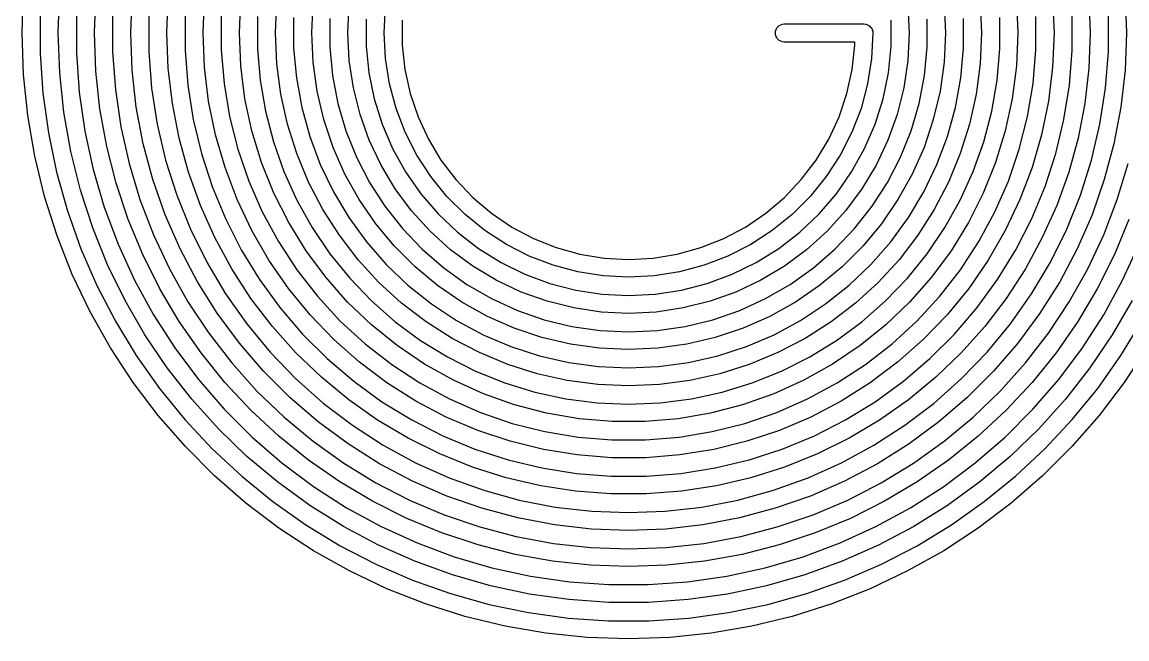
# Model space of a CAD drawing. Extents: x 25 to 275, y -107 to -24.
# Drawn here: x 116.62 to 131.88, y -43.38 to -34.85 of the extents above; entities that cross this region are included whole.
import ezdxf

# ---------------------------------------------------------------- set-up
doc = ezdxf.new("R2010")
doc.units = 0
doc.layers.add('BLACK', color=7, linetype='CONTINUOUS')

msp = doc.modelspace()

# ---------------------------------------------------------------- linework, layer by layer
at = {"layer": 'BLACK', "linetype": 'CONTINUOUS'}
for p, q in [((116.625, -35), (116.644261, -34.423914)), ((117.125, -35), (117.143941, -34.44553)), ((117.625, -35), (117.644428, -34.456039)), ((118.125, -35), (118.144007, -34.479908)), ((118.625, -35), (118.644439, -34.492861)), ((119.125, -35), (119.143881, -34.519438)), ((119.625, -35), (119.644212, -34.535491)), ((120.125, -35), (120.143463, -34.56537)), ((120.625, -35), (120.643619, -34.585418)), ((121.125, -35), (121.143678, -34.607894)), ((129.356322, -34.607894), (129.375, -35)), ((129.856381, -34.585418), (129.875, -35)), ((130.356537, -34.56537), (130.375, -35)), ((130.855788, -34.535491), (130.875, -35)), ((131.356119, -34.519438), (131.375, -35)), ((131.855561, -34.492861), (131.875, -35)), ((116.875, -34.713901), (116.875, -35)), ((117.375, -34.724999), (117.375, -35)), ((117.875, -34.736601), (117.875, -35)), ((118.375, -34.742756), (118.375, -35)), ((118.875, -34.755641), (118.875, -35)), ((119.375, -34.763246), (119.375, -35)), ((119.875, -34.771673), (119.875, -35)), ((121.625, -35), (121.643599, -34.633265)), ((128.856401, -34.633265), (128.875, -35)), ((130.625, -35), (130.625, -34.771673)), ((131.125, -35), (131.125, -34.763246)), ((131.625, -35), (131.625, -34.755641)), ((120.375, -34.787153), (120.375, -35)), ((120.875, -34.797732), (120.875, -35)), ((121.375, -34.809633), (121.375, -35)), ((121.875, -34.823124), (121.875, -35)), ((127.027402, -34.975614), (127.046066, -34.930554)), ((127.046066, -34.930554), (127.080554, -34.896066)), ((127.080554, -34.896066), (127.125614, -34.877402)), ((127.125614, -34.877402), (127.15, -34.875)), ((127.15, -34.875), (128.25, -34.875)), ((128.25, -34.875), (128.274386, -34.877402)), ((128.274386, -34.877402), (128.276153, -34.878134)), ((128.276153, -34.878134), (128.277815, -34.878134)), ((128.277815, -34.878134), (128.288031, -34.883054)), ((128.288031, -34.883054), (128.319446, -34.896066)), ((128.319446, -34.896066), (128.323528, -34.900148)), ((128.323528, -34.900148), (128.327936, -34.902271)), ((128.327936, -34.902271), (128.336933, -34.913553)), ((128.336933, -34.913553), (128.353934, -34.930554)), ((128.353934, -34.930554), (128.357655, -34.939538)), ((128.625, -35), (128.625, -34.823124)), ((129.125, -35), (129.125, -34.809633)), ((129.625, -35), (129.625, -34.797732)), ((130.125, -35), (130.125, -34.787153)), ((116.644524, -35.57153), (116.625, -35)), ((116.875, -35), (116.875, -35.277558)), ((117.144183, -35.549332), (117.125, -35)), ((117.375, -35), (117.375, -35.272328)), ((117.643791, -35.526126), (117.625, -35)), ((117.875, -35), (117.875, -35.260393)), ((118.144224, -35.513769), (118.125, -35)), ((118.375, -35), (118.375, -35.253942)), ((118.643706, -35.488001), (118.625, -35)), ((118.875, -35), (118.875, -35.240652)), ((119.144051, -35.472741), (119.125, -35)), ((119.375, -35), (119.375, -35.232652)), ((119.644363, -35.455832), (119.625, -35)), ((119.875, -35), (119.875, -35.217707)), ((120.143551, -35.424884), (120.125, -35)), ((120.375, -35), (120.375, -35.207709)), ((120.643663, -35.403674), (120.625, -35)), ((120.875, -35), (120.875, -35.196498)), ((121.143659, -35.379816), (121.125, -35)), ((121.375, -35), (121.375, -35.183839)), ((121.643489, -35.352784), (121.625, -35)), ((121.875, -35), (121.875, -35.169433)), ((127.027402, -35.024386), (127.027402, -34.975614)), ((127.046066, -35.069446), (127.027402, -35.024386)), ((127.080554, -35.103934), (127.046066, -35.069446)), ((128.375, -35), (128.356511, -35.352784)), ((128.357655, -34.939538), (128.362621, -34.945765)), ((128.362621, -34.945765), (128.36555, -34.958598)), ((128.36555, -34.958598), (128.372598, -34.975614)), ((128.372598, -34.975614), (128.372598, -34.989476)), ((128.372598, -34.989476), (128.375, -35)), ((128.625, -35.183839), (128.625, -35)), ((128.875, -35), (128.856341, -35.379816)), ((129.125, -35.196498), (129.125, -35)), ((129.375, -35), (129.356337, -35.403674)), ((129.625, -35.207709), (129.625, -35)), ((129.875, -35), (129.856449, -35.424884)), ((130.125, -35.217707), (130.125, -35)), ((130.375, -35), (130.355637, -35.455832)), ((130.625, -35.232652), (130.625, -35)), ((130.875, -35), (130.855949, -35.472741)), ((131.125, -35.240652), (131.125, -35)), ((131.375, -35), (131.356294, -35.488001)), ((131.625, -35.253942), (131.625, -35)), ((131.875, -35), (131.855776, -35.513769)), ((118.875, -35.240652), (118.912762, -35.720472)), ((119.375, -35.232652), (119.413425, -35.696366)), ((119.875, -35.217707), (119.911926, -35.651553)), ((120.375, -35.207709), (120.412238, -35.621455)), ((120.875, -35.196498), (120.912356, -35.587714)), ((121.375, -35.183839), (121.412197, -35.549631)), ((121.875, -35.169433), (121.911638, -35.506311)), ((127.125614, -35.122598), (127.080554, -35.103934)), ((127.15, -35.125), (127.125614, -35.122598)), ((128.125, -35.125), (127.15, -35.125)), ((128.088362, -35.506311), (128.125, -35.169433)), ((128.125, -35.169433), (128.125, -35.125)), ((128.587803, -35.549631), (128.625, -35.183839)), ((129.087644, -35.587714), (129.125, -35.196498)), ((129.587762, -35.621455), (129.625, -35.207709)), ((130.088074, -35.651553), (130.125, -35.217707)), ((130.586575, -35.696366), (130.625, -35.232652)), ((131.087238, -35.720472), (131.125, -35.240652)), ((116.875, -35.277558), (116.912883, -35.831381)), ((117.375, -35.272328), (117.413855, -35.815595)), ((117.875, -35.260393), (117.913015, -35.77979)), ((118.375, -35.253942), (118.413878, -35.760336)), ((121.199457, -35.755975), (121.143659, -35.379816)), ((121.698752, -35.701702), (121.643489, -35.352784)), ((128.356511, -35.352784), (128.301248, -35.701702)), ((128.856341, -35.379816), (128.800543, -35.755975)), ((131.586122, -35.760336), (131.625, -35.253942)), ((117.700067, -36.049572), (117.643791, -35.526126)), ((118.201788, -36.024666), (118.144224, -35.513769)), ((118.699712, -35.973139), (118.643706, -35.488001)), ((119.20108, -35.942416), (119.144051, -35.472741)), ((119.702314, -35.908379), (119.644363, -35.455832)), ((120.199062, -35.846535), (120.143551, -35.424884)), ((120.699493, -35.803904), (120.643663, -35.403674)), ((121.911638, -35.506311), (121.984484, -35.837254)), ((128.015516, -35.837254), (128.088362, -35.506311)), ((129.356337, -35.403674), (129.300507, -35.803904)), ((129.856449, -35.424884), (129.800938, -35.846535)), ((130.355637, -35.455832), (130.297686, -35.908379)), ((130.855949, -35.472741), (130.79892, -35.942416)), ((131.356294, -35.488001), (131.300288, -35.973139)), ((131.855776, -35.513769), (131.798212, -36.024666)), ((116.703005, -36.140396), (116.644524, -35.57153)), ((117.201639, -36.095988), (117.144183, -35.549332)), ((119.413425, -35.696366), (119.490011, -36.155323)), ((119.911926, -35.651553), (119.985511, -36.080705)), ((120.412238, -35.621455), (120.486413, -36.030197)), ((120.912356, -35.587714), (120.986731, -35.973608)), ((121.412197, -35.549631), (121.48621, -35.909783)), ((128.51379, -35.909783), (128.587803, -35.549631)), ((129.013269, -35.973608), (129.087644, -35.587714)), ((129.513587, -36.030197), (129.587762, -35.621455)), ((130.014489, -36.080705), (130.088074, -35.651553)), ((130.509989, -36.155323), (130.586575, -35.696366)), ((116.912883, -35.831381), (116.988471, -36.381327)), ((117.413855, -35.815595), (117.491367, -36.354706)), ((117.913015, -35.77979), (117.988842, -36.295027)), ((118.413878, -35.760336), (118.491406, -36.262267)), ((118.912762, -35.720472), (118.988055, -36.19585)), ((120.291112, -36.261743), (120.199062, -35.846535)), ((120.792013, -36.197276), (120.699493, -35.803904)), ((121.291856, -36.124853), (121.199457, -35.755975)), ((121.790184, -36.042932), (121.698752, -35.701702)), ((121.984484, -35.837254), (122.092684, -36.158381)), ((127.907316, -36.158381), (128.015516, -35.837254)), ((128.301248, -35.701702), (128.209816, -36.042932)), ((128.800543, -35.755975), (128.708144, -36.124853)), ((129.300507, -35.803904), (129.207987, -36.197276)), ((129.800938, -35.846535), (129.708888, -36.261743)), ((131.011945, -36.19585), (131.087238, -35.720472)), ((131.508594, -36.262267), (131.586122, -35.760336)), ((118.792692, -36.452566), (118.699712, -35.973139)), ((119.295717, -36.40598), (119.20108, -35.942416)), ((119.798435, -36.354382), (119.702314, -35.908379)), ((120.986731, -35.973608), (121.097451, -36.350685)), ((121.48621, -35.909783), (121.59628, -36.2606)), ((128.40372, -36.2606), (128.51379, -35.909783)), ((128.902549, -36.350685), (129.013269, -35.973608)), ((130.297686, -35.908379), (130.201565, -36.354382)), ((130.79892, -35.942416), (130.704283, -36.40598)), ((131.300288, -35.973139), (131.207308, -36.452566)), ((116.800171, -36.703944), (116.703005, -36.140396)), ((117.297088, -36.637305), (117.201639, -36.095988)), ((117.793542, -36.567669), (117.700067, -36.049572)), ((118.297371, -36.529831), (118.201788, -36.024666)), ((119.490011, -36.155323), (119.604236, -36.606388)), ((119.985511, -36.080705), (120.095226, -36.50207)), ((120.486413, -36.030197), (120.59693, -36.430644)), ((121.419967, -36.482898), (121.291856, -36.124853)), ((121.916784, -36.372736), (121.790184, -36.042932)), ((128.209816, -36.042932), (128.083216, -36.372736)), ((128.708144, -36.124853), (128.580033, -36.482898)), ((129.40307, -36.430644), (129.513587, -36.030197)), ((129.904774, -36.50207), (130.014489, -36.080705)), ((130.395764, -36.606388), (130.509989, -36.155323)), ((131.798212, -36.024666), (131.702629, -36.529831)), ((117.988842, -36.295027), (118.102076, -36.803354)), ((118.491406, -36.262267), (118.607129, -36.756792)), ((118.988055, -36.19585), (119.100413, -36.663856)), ((120.418998, -36.667348), (120.291112, -36.261743)), ((120.920434, -36.580432), (120.792013, -36.197276)), ((121.59628, -36.2606), (121.741276, -36.598481)), ((122.092684, -36.158381), (122.23497, -36.465926)), ((127.76503, -36.465926), (127.907316, -36.158381)), ((128.258724, -36.598481), (128.40372, -36.2606)), ((129.207987, -36.197276), (129.079566, -36.580432)), ((129.708888, -36.261743), (129.581002, -36.667348)), ((130.899587, -36.663856), (131.011945, -36.19585)), ((131.392871, -36.756792), (131.508594, -36.262267)), ((116.988471, -36.381327), (117.101413, -36.924833)), ((117.491367, -36.354706), (117.607142, -36.886914)), ((118.922098, -36.923469), (118.792692, -36.452566)), ((119.427348, -36.860424), (119.295717, -36.40598)), ((119.932034, -36.790626), (119.798435, -36.354382)), ((120.59693, -36.430644), (120.742897, -36.819573)), ((121.097451, -36.350685), (121.243513, -36.71553)), ((122.077164, -36.6875), (121.916784, -36.372736)), ((128.083216, -36.372736), (127.922836, -36.6875)), ((128.756487, -36.71553), (128.902549, -36.350685)), ((129.257103, -36.819573), (129.40307, -36.430644)), ((130.201565, -36.354382), (130.067966, -36.790626)), ((130.704283, -36.40598), (130.572652, -36.860424)), ((131.207308, -36.452566), (131.077902, -36.923469)), ((117.923739, -37.077778), (117.793542, -36.567669)), ((118.430437, -37.026442), (118.297371, -36.529831)), ((119.604236, -36.606388), (119.75532, -37.04648)), ((120.095226, -36.50207), (120.24028, -36.912613)), ((121.083661, -36.950105), (120.920434, -36.580432)), ((121.582555, -36.826662), (121.419967, -36.482898)), ((121.741276, -36.598481), (121.919711, -36.919959)), ((122.23497, -36.465926), (122.409673, -36.756285)), ((127.590327, -36.756285), (127.76503, -36.465926)), ((128.080289, -36.919959), (128.258724, -36.598481)), ((128.580033, -36.482898), (128.417445, -36.826662)), ((129.079566, -36.580432), (128.916339, -36.950105)), ((129.75972, -36.912613), (129.904774, -36.50207)), ((130.24468, -37.04648), (130.395764, -36.606388)), ((131.702629, -36.529831), (131.569563, -37.026442)), ((116.935568, -37.259548), (116.800171, -36.703944)), ((117.430064, -37.170644), (117.297088, -36.637305)), ((118.607129, -36.756792), (118.760369, -37.241006)), ((119.100413, -36.663856), (119.249144, -37.121603)), ((120.58175, -37.060264), (120.418998, -36.667348)), ((121.243513, -36.71553), (121.423594, -37.064839)), ((122.269568, -36.983775), (122.077164, -36.6875)), ((122.409673, -36.756285), (122.614745, -37.026054)), ((127.385255, -37.026054), (127.590327, -36.756285)), ((127.922836, -36.6875), (127.730432, -36.983775)), ((128.576406, -37.064839), (128.756487, -36.71553)), ((129.581002, -36.667348), (129.41825, -37.060264)), ((130.750856, -37.121603), (130.899587, -36.663856)), ((131.239631, -37.241006), (131.392871, -36.756792)), ((117.607142, -36.886914), (117.760589, -37.409507)), ((118.102076, -36.803354), (118.252114, -37.302059)), ((119.595121, -37.302804), (119.427348, -36.860424)), ((120.102147, -37.213969), (119.932034, -36.790626)), ((120.24028, -36.912613), (120.419628, -37.309375)), ((120.742897, -36.819573), (120.92314, -37.193852)), ((121.778055, -37.152835), (121.582555, -36.826662)), ((121.919711, -36.919959), (122.129754, -37.221736)), ((127.870246, -37.221736), (128.080289, -36.919959)), ((128.417445, -36.826662), (128.221945, -37.152835)), ((129.07686, -37.193852), (129.257103, -36.819573)), ((129.580372, -37.309375), (129.75972, -36.912613)), ((130.067966, -36.790626), (129.897853, -37.213969)), ((130.572652, -36.860424), (130.404879, -37.302804)), ((131.747886, -37.302059), (131.897924, -36.803354)), ((117.101413, -36.924833), (117.251182, -37.459364)), ((118.600243, -37.51172), (118.430437, -37.026442)), ((119.087172, -37.383084), (118.922098, -36.923469)), ((119.75532, -37.04648), (119.94223, -37.472593)), ((120.778126, -37.4375), (120.58175, -37.060264)), ((121.2803, -37.303141), (121.083661, -36.950105)), ((121.423594, -37.064839), (121.636064, -37.395448)), ((122.491886, -37.258316), (122.269568, -36.983775)), ((122.614745, -37.026054), (122.847783, -37.272068)), ((127.152217, -37.272068), (127.385255, -37.026054)), ((127.730432, -36.983775), (127.508114, -37.258316)), ((128.363936, -37.395448), (128.576406, -37.064839)), ((128.916339, -36.950105), (128.7197, -37.303141)), ((129.41825, -37.060264), (129.221874, -37.4375)), ((130.05777, -37.472593), (130.24468, -37.04648)), ((131.077902, -36.923469), (130.912828, -37.383084)), ((131.569563, -37.026442), (131.399757, -37.51172)), ((117.599921, -37.693409), (117.430064, -37.170644)), ((118.089996, -37.577298), (117.923739, -37.077778)), ((119.249144, -37.121603), (119.433331, -37.566269)), ((120.307549, -37.62136), (120.102147, -37.213969)), ((120.92314, -37.193852), (121.136208, -37.550467)), ((122.004584, -37.458274), (121.778055, -37.152835)), ((122.129754, -37.221736), (122.369249, -37.500715)), ((127.630751, -37.500715), (127.870246, -37.221736)), ((128.221945, -37.152835), (127.995416, -37.458274)), ((128.863792, -37.550467), (129.07686, -37.193852)), ((129.897853, -37.213969), (129.692451, -37.62136)), ((130.566669, -37.566269), (130.750856, -37.121603)), ((117.108565, -37.804617), (116.935568, -37.259548)), ((118.252114, -37.302059), (118.438155, -37.788482)), ((118.760369, -37.241006), (118.950224, -37.71207)), ((119.797946, -37.730249), (119.595121, -37.302804)), ((120.419628, -37.309375), (120.631977, -37.689498)), ((121.508675, -37.636527), (121.2803, -37.303141)), ((122.741684, -37.508114), (122.491886, -37.258316)), ((122.847783, -37.272068), (123.106053, -37.491445)), ((126.893947, -37.491445), (127.152217, -37.272068)), ((127.508114, -37.258316), (127.258316, -37.508114)), ((128.7197, -37.303141), (128.491325, -37.636527)), ((129.368023, -37.689498), (129.580372, -37.309375)), ((130.404879, -37.302804), (130.202054, -37.730249)), ((131.049776, -37.71207), (131.239631, -37.241006)), ((131.561845, -37.788482), (131.747886, -37.302059)), ((117.251182, -37.459364), (117.437079, -37.982429)), ((117.760589, -37.409507), (117.950927, -37.919822)), ((118.805839, -37.982951), (118.600243, -37.51172)), ((119.286945, -37.828714), (119.087172, -37.383084)), ((119.94223, -37.472593), (120.16369, -37.881815)), ((121.006634, -37.796185), (120.778126, -37.4375)), ((121.636064, -37.395448), (121.878998, -37.704364)), ((122.259961, -37.740039), (122.004584, -37.458274)), ((122.369249, -37.500715), (122.63574, -37.754033)), ((123.016225, -37.730432), (122.741684, -37.508114)), ((123.106053, -37.491445), (123.386528, -37.681612)), ((126.613472, -37.681612), (126.893947, -37.491445)), ((127.258316, -37.508114), (126.983775, -37.730432)), ((127.36426, -37.754033), (127.630751, -37.500715)), ((127.995416, -37.458274), (127.740039, -37.740039)), ((128.121002, -37.704364), (128.363936, -37.395448)), ((129.221874, -37.4375), (128.993366, -37.796185)), ((129.83631, -37.881815), (130.05777, -37.472593)), ((130.912828, -37.383084), (130.713055, -37.828714)), ((131.399757, -37.51172), (131.194161, -37.982951)), ((118.291464, -38.063686), (118.089996, -37.577298)), ((119.433331, -37.566269), (119.651839, -37.995114)), ((120.546761, -38.009864), (120.307549, -37.62136)), ((121.136208, -37.550467), (121.380384, -37.886547)), ((121.766836, -37.947418), (121.508675, -37.636527)), ((123.386528, -37.681612), (123.685919, -37.840339)), ((126.314081, -37.840339), (126.613472, -37.681612)), ((128.491325, -37.636527), (128.233164, -37.947418)), ((128.619616, -37.886547), (128.863792, -37.550467)), ((129.692451, -37.62136), (129.453239, -38.009864)), ((130.348161, -37.995114), (130.566669, -37.566269)), ((131.910004, -37.577298), (131.708536, -38.063686)), ((117.318355, -38.336609), (117.108565, -37.804617)), ((117.80583, -38.203051), (117.599921, -37.693409)), ((118.438155, -37.788482), (118.659207, -38.260027)), ((118.950224, -37.71207), (119.175582, -38.167218)), ((119.520244, -38.257744), (119.286945, -37.828714)), ((120.034508, -38.139987), (119.797946, -37.730249)), ((120.631977, -37.689498), (120.875799, -38.050243)), ((121.265533, -38.13359), (121.006634, -37.796185)), ((121.878998, -37.704364), (122.150196, -37.988789)), ((122.541726, -37.995416), (122.259961, -37.740039)), ((122.63574, -37.754033), (122.926491, -37.979091)), ((123.3125, -37.922836), (123.016225, -37.730432)), ((126.983775, -37.730432), (126.6875, -37.922836)), ((127.073509, -37.979091), (127.36426, -37.754033)), ((127.740039, -37.740039), (127.458274, -37.995416)), ((127.849804, -37.988789), (128.121002, -37.704364)), ((128.993366, -37.796185), (128.734467, -38.13359)), ((129.124201, -38.050243), (129.368023, -37.689498)), ((130.202054, -37.730249), (129.965492, -38.139987)), ((130.713055, -37.828714), (130.479756, -38.257744)), ((130.824418, -38.167218), (131.049776, -37.71207)), ((131.340793, -38.260027), (131.561845, -37.788482)), ((117.437079, -37.982429), (117.658238, -38.491588)), ((117.950927, -37.919822), (118.177185, -38.415258)), ((119.046075, -38.4375), (118.805839, -37.982951)), ((120.16369, -37.881815), (120.418187, -38.271351)), ((121.380384, -37.886547), (121.653704, -38.199386)), ((122.052582, -38.233164), (121.766836, -37.947418)), ((122.926491, -37.979091), (123.238519, -38.17358)), ((123.627264, -38.083216), (123.3125, -37.922836)), ((123.685919, -37.840339), (124.000717, -37.965766)), ((124.000717, -37.965766), (124.327231, -38.056422)), ((125.672769, -38.056422), (125.999283, -37.965766)), ((125.999283, -37.965766), (126.314081, -37.840339)), ((126.6875, -37.922836), (126.372736, -38.083216)), ((126.761481, -38.17358), (127.073509, -37.979091)), ((128.233164, -37.947418), (127.947418, -38.233164)), ((128.346296, -38.199386), (128.619616, -37.886547)), ((129.581813, -38.271351), (129.83631, -37.881815)), ((131.194161, -37.982951), (130.953925, -38.4375)), ((131.822815, -38.415258), (132.049073, -37.919822)), ((118.527117, -38.534461), (118.291464, -38.063686)), ((119.651839, -37.995114), (119.903319, -38.405493)), ((120.303274, -38.529361), (120.034508, -38.139987)), ((120.818058, -38.376682), (120.546761, -38.009864)), ((120.875799, -38.050243), (121.149335, -38.389012)), ((121.552854, -38.447146), (121.265533, -38.13359)), ((122.150196, -37.988789), (122.447202, -38.246146)), ((122.847165, -38.221945), (122.541726, -37.995416)), ((123.957068, -38.209816), (123.627264, -38.083216)), ((124.327231, -38.056422), (124.661632, -38.111244)), ((124.661632, -38.111244), (125, -38.12959)), ((125, -38.12959), (125.338368, -38.111244)), ((125.338368, -38.111244), (125.672769, -38.056422)), ((126.372736, -38.083216), (126.042932, -38.209816)), ((127.458274, -37.995416), (127.152835, -38.221945)), ((127.552798, -38.246146), (127.849804, -37.988789)), ((128.734467, -38.13359), (128.447146, -38.447146)), ((128.850665, -38.389012), (129.124201, -38.050243)), ((129.453239, -38.009864), (129.181942, -38.376682)), ((129.965492, -38.139987), (129.696726, -38.529361)), ((130.096681, -38.405493), (130.348161, -37.995114)), ((131.708536, -38.063686), (131.472883, -38.534461)), ((118.046788, -38.697089), (117.80583, -38.203051)), ((118.659207, -38.260027), (118.914089, -38.714178)), ((119.175582, -38.167218), (119.435121, -38.603779)), ((119.7857, -38.667656), (119.520244, -38.257744)), ((120.418187, -38.271351), (120.703982, -38.638541)), ((121.653704, -38.199386), (121.953966, -38.486466)), ((122.363473, -38.491325), (122.052582, -38.233164)), ((122.447202, -38.246146), (122.767328, -38.474106)), ((123.173338, -38.417445), (122.847165, -38.221945)), ((123.238519, -38.17358), (123.568623, -38.335503)), ((124.298298, -38.301248), (123.957068, -38.209816)), ((126.042932, -38.209816), (125.701702, -38.301248)), ((126.431377, -38.335503), (126.761481, -38.17358)), ((127.152835, -38.221945), (126.826662, -38.417445)), ((127.232672, -38.474106), (127.552798, -38.246146)), ((127.947418, -38.233164), (127.636527, -38.491325)), ((128.046034, -38.486466), (128.346296, -38.199386)), ((129.296018, -38.638541), (129.581813, -38.271351)), ((130.479756, -38.257744), (130.2143, -38.667656)), ((130.564879, -38.603779), (130.824418, -38.167218)), ((131.085911, -38.714178), (131.340793, -38.260027)), ((117.563961, -38.853045), (117.318355, -38.336609)), ((118.177185, -38.415258), (118.43821, -38.89329)), ((119.319608, -38.872825), (119.046075, -38.4375)), ((119.903319, -38.405493), (120.186222, -38.794876)), ((121.119486, -38.719171), (120.818058, -38.376682)), ((121.149335, -38.389012), (121.450615, -38.703362)), ((123.517102, -38.580033), (123.173338, -38.417445)), ((123.568623, -38.335503), (123.913414, -38.4632)), ((124.647216, -38.356511), (124.298298, -38.301248)), ((125, -38.375), (124.647216, -38.356511)), ((125.352784, -38.356511), (125, -38.375)), ((125.701702, -38.301248), (125.352784, -38.356511)), ((126.086586, -38.4632), (126.431377, -38.335503)), ((126.826662, -38.417445), (126.482898, -38.580033)), ((128.549385, -38.703362), (128.850665, -38.389012)), ((129.181942, -38.376682), (128.880514, -38.719171)), ((129.813778, -38.794876), (130.096681, -38.405493)), ((130.953925, -38.4375), (130.680392, -38.872825)), ((131.56179, -38.89329), (131.822815, -38.415258)), ((117.658238, -38.491588), (117.913628, -38.984468)), ((118.795755, -38.987226), (118.527117, -38.534461)), ((120.602499, -38.895846), (120.303274, -38.529361)), ((121.86641, -38.734467), (121.552854, -38.447146)), ((121.953966, -38.486466), (122.278753, -38.745475)), ((122.696859, -38.7197), (122.363473, -38.491325)), ((122.767328, -38.474106), (123.107672, -38.670604)), ((123.875147, -38.708144), (123.517102, -38.580033)), ((123.913414, -38.4632), (124.269355, -38.55536)), ((124.269355, -38.55536), (124.632793, -38.611036)), ((125.367207, -38.611036), (125.730645, -38.55536)), ((125.730645, -38.55536), (126.086586, -38.4632)), ((126.482898, -38.580033), (126.124853, -38.708144)), ((126.892328, -38.670604), (127.232672, -38.474106)), ((127.636527, -38.491325), (127.303141, -38.7197)), ((127.721247, -38.745475), (128.046034, -38.486466)), ((128.447146, -38.447146), (128.13359, -38.734467)), ((129.696726, -38.529361), (129.397501, -38.895846)), ((131.472883, -38.534461), (131.204245, -38.987226)), ((118.321621, -39.173114), (118.046788, -38.697089)), ((118.914089, -38.714178), (119.201442, -39.148513)), ((119.435121, -38.603779), (119.727316, -39.019193)), ((120.081756, -39.056046), (119.7857, -38.667656)), ((120.703982, -38.638541), (121.019124, -38.980876)), ((121.448873, -39.034864), (121.119486, -38.719171)), ((121.450615, -38.703362), (121.777469, -38.991029)), ((122.203815, -38.993366), (121.86641, -38.734467)), ((122.278753, -38.745475), (122.62545, -38.974328)), ((123.049895, -38.916339), (122.696859, -38.7197)), ((123.107672, -38.670604), (123.465154, -38.833861)), ((124.244025, -38.800543), (123.875147, -38.708144)), ((124.632793, -38.611036), (125, -38.629659)), ((125, -38.629659), (125.367207, -38.611036)), ((126.124853, -38.708144), (125.755975, -38.800543)), ((126.534846, -38.833861), (126.892328, -38.670604)), ((127.303141, -38.7197), (126.950105, -38.916339)), ((127.37455, -38.974328), (127.721247, -38.745475)), ((128.13359, -38.734467), (127.796185, -38.993366)), ((128.222531, -38.991029), (128.549385, -38.703362)), ((128.880514, -38.719171), (128.551127, -39.034864)), ((128.980876, -38.980876), (129.296018, -38.638541)), ((130.2143, -38.667656), (129.918244, -39.056046)), ((130.272684, -39.019193), (130.564879, -38.603779)), ((130.798558, -39.148513), (131.085911, -38.714178)), ((131.953212, -38.697089), (131.678379, -39.173114)), ((117.844237, -39.351516), (117.563961, -38.853045)), ((118.43821, -38.89329), (118.732673, -39.351483)), ((119.624909, -39.286492), (119.319608, -38.872825)), ((120.186222, -38.794876), (120.498804, -39.160863)), ((120.930244, -39.237064), (120.602499, -38.895846)), ((123.465154, -38.833861), (123.836535, -38.962397)), ((124.620184, -38.856341), (124.244025, -38.800543)), ((125, -38.875), (124.620184, -38.856341)), ((125.379816, -38.856341), (125, -38.875)), ((125.755975, -38.800543), (125.379816, -38.856341)), ((126.163465, -38.962397), (126.534846, -38.833861)), ((129.397501, -38.895846), (129.069756, -39.237064)), ((129.501196, -39.160863), (129.813778, -38.794876)), ((130.680392, -38.872825), (130.375091, -39.286492)), ((131.267327, -39.351483), (131.56179, -38.89329)), ((117.913628, -38.984468), (118.202058, -39.458771)), ((119.096008, -39.419673), (118.795755, -38.987226)), ((119.727316, -39.019193), (120.050453, -39.41102)), ((120.406675, -39.420632), (120.081756, -39.056046)), ((121.019124, -38.980876), (121.361459, -39.296018)), ((121.803847, -39.321485), (121.448873, -39.034864)), ((121.777469, -38.991029), (122.127541, -39.249941)), ((122.5625, -39.221874), (122.203815, -38.993366)), ((122.62545, -38.974328), (122.991265, -39.171181)), ((123.419568, -39.079566), (123.049895, -38.916339)), ((123.836535, -38.962397), (124.218453, -39.055049)), ((124.218453, -39.055049), (124.607449, -39.110978)), ((125.392551, -39.110978), (125.781547, -39.055049)), ((125.781547, -39.055049), (126.163465, -38.962397)), ((126.950105, -38.916339), (126.580432, -39.079566)), ((127.008735, -39.171181), (127.37455, -38.974328)), ((127.796185, -38.993366), (127.4375, -39.221874)), ((127.872459, -39.249941), (128.222531, -38.991029)), ((128.551127, -39.034864), (128.196153, -39.321485)), ((128.638541, -39.296018), (128.980876, -38.980876)), ((129.918244, -39.056046), (129.593325, -39.420632)), ((129.949547, -39.41102), (130.272684, -39.019193)), ((131.204245, -38.987226), (130.903992, -39.419673)), ((131.797942, -39.458771), (132.086372, -38.984468)), ((118.628991, -39.628809), (118.321621, -39.173114)), ((119.201442, -39.148513), (119.519733, -39.560713)), ((120.498804, -39.160863), (120.839137, -39.501196)), ((122.991265, -39.171181), (123.373253, -39.334451)), ((123.802724, -39.207987), (123.419568, -39.079566)), ((124.196096, -39.300507), (123.802724, -39.207987)), ((124.607449, -39.110978), (125, -39.129678)), ((125, -39.129678), (125.392551, -39.110978)), ((126.197276, -39.207987), (125.803904, -39.300507)), ((126.580432, -39.079566), (126.197276, -39.207987)), ((126.626747, -39.334451), (127.008735, -39.171181)), ((129.160863, -39.501196), (129.501196, -39.160863)), ((130.480267, -39.560713), (130.798558, -39.148513)), ((131.678379, -39.173114), (131.371009, -39.628809)), ((118.157877, -39.829698), (117.844237, -39.351516)), ((118.732673, -39.351483), (119.059073, -39.787502)), ((119.960268, -39.676188), (119.624909, -39.286492)), ((121.284383, -39.550804), (120.930244, -39.237064)), ((121.361459, -39.296018), (121.728649, -39.581813)), ((122.181848, -39.576969), (121.803847, -39.321485)), ((122.127541, -39.249941), (122.498309, -39.478232)), ((122.939736, -39.41825), (122.5625, -39.221874)), ((123.373253, -39.334451), (123.768339, -39.462822)), ((124.596326, -39.356337), (124.196096, -39.300507)), ((125, -39.375), (124.596326, -39.356337)), ((125.403674, -39.356337), (125, -39.375)), ((125.803904, -39.300507), (125.403674, -39.356337)), ((126.231661, -39.462822), (126.626747, -39.334451)), ((127.4375, -39.221874), (127.060264, -39.41825)), ((127.501691, -39.478232), (127.872459, -39.249941)), ((128.196153, -39.321485), (127.818152, -39.576969)), ((128.271351, -39.581813), (128.638541, -39.296018)), ((129.069756, -39.237064), (128.715617, -39.550804)), ((130.375091, -39.286492), (130.039732, -39.676188)), ((130.940927, -39.787502), (131.267327, -39.351483)), ((132.155763, -39.351516), (131.842123, -39.829698)), ((118.202058, -39.458771), (118.522182, -39.912284)), ((119.426347, -39.829598), (119.096008, -39.419673)), ((120.050453, -39.41102), (120.402636, -39.776961)), ((120.758549, -39.759277), (120.406675, -39.420632)), ((120.839137, -39.501196), (121.205124, -39.813778)), ((122.498309, -39.478232), (122.887102, -39.674258)), ((123.332652, -39.581002), (122.939736, -39.41825)), ((123.768339, -39.462822), (124.173342, -39.555261)), ((125.826658, -39.555261), (126.231661, -39.462822)), ((127.060264, -39.41825), (126.667348, -39.581002)), ((127.112898, -39.674258), (127.501691, -39.478232)), ((128.794876, -39.813778), (129.160863, -39.501196)), ((129.593325, -39.420632), (129.241451, -39.759277)), ((129.597364, -39.776961), (129.949547, -39.41102)), ((130.903992, -39.419673), (130.573653, -39.829598)), ((131.477818, -39.912284), (131.797942, -39.458771)), ((118.9674, -40.061952), (118.628991, -39.628809)), ((119.519733, -39.560713), (119.867263, -39.94858)), ((121.66262, -39.83503), (121.284383, -39.550804)), ((121.728649, -39.581813), (122.118185, -39.83631)), ((122.580155, -39.799476), (122.181848, -39.576969)), ((123.738257, -39.708888), (123.332652, -39.581002)), ((124.173342, -39.555261), (124.585, -39.611024)), ((124.585, -39.611024), (125, -39.629662)), ((125, -39.629662), (125.415, -39.611024)), ((125.415, -39.611024), (125.826658, -39.555261)), ((126.667348, -39.581002), (126.261743, -39.708888)), ((127.818152, -39.576969), (127.419845, -39.799476)), ((127.881815, -39.83631), (128.271351, -39.581813)), ((128.715617, -39.550804), (128.33738, -39.83503)), ((130.132737, -39.94858), (130.480267, -39.560713)), ((131.371009, -39.628809), (131.0326, -40.061952)), ((119.059073, -39.787502), (119.415746, -40.199125)), ((120.323812, -40.039732), (119.960268, -39.676188)), ((120.402636, -39.776961), (120.781799, -40.114869)), ((121.135313, -40.069992), (120.758549, -39.759277)), ((121.205124, -39.813778), (121.594507, -40.096681)), ((122.995896, -39.987404), (122.580155, -39.799476)), ((122.887102, -39.674258), (123.291119, -39.836605)), ((124.153465, -39.800938), (123.738257, -39.708888)), ((124.575116, -39.856449), (124.153465, -39.800938)), ((125.846535, -39.800938), (125.424884, -39.856449)), ((126.261743, -39.708888), (125.846535, -39.800938)), ((126.708881, -39.836605), (127.112898, -39.674258)), ((127.419845, -39.799476), (127.004104, -39.987404)), ((128.405493, -40.096681), (128.794876, -39.813778)), ((129.241451, -39.759277), (128.864687, -40.069992)), ((129.218201, -40.114869), (129.597364, -39.776961)), ((130.039732, -39.676188), (129.676188, -40.039732)), ((130.584254, -40.199125), (130.940927, -39.787502)), ((118.503418, -40.285362), (118.157877, -39.829698)), ((118.522182, -39.912284), (118.87251, -40.342894)), ((119.785087, -40.214913), (119.426347, -39.829598)), ((119.867263, -39.94858), (120.242179, -40.310045)), ((122.0625, -40.087899), (121.66262, -39.83503)), ((122.118185, -39.83631), (122.527407, -40.05777)), ((123.291119, -39.836605), (123.707448, -39.964104)), ((123.707448, -39.964104), (124.13309, -40.055837)), ((125, -39.875), (124.575116, -39.856449)), ((125.424884, -39.856449), (125, -39.875)), ((125.86691, -40.055837), (126.292552, -39.964104)), ((126.292552, -39.964104), (126.708881, -39.836605)), ((127.472593, -40.05777), (127.881815, -39.83631)), ((128.33738, -39.83503), (127.9375, -40.087899)), ((129.757821, -40.310045), (130.132737, -39.94858)), ((130.573653, -39.829598), (130.214913, -40.214913)), ((131.12749, -40.342894), (131.477818, -39.912284)), ((131.842123, -39.829698), (131.496582, -40.285362)), ((119.335199, -40.470435), (118.9674, -40.061952)), ((120.713508, -40.375091), (120.323812, -40.039732)), ((120.781799, -40.114869), (121.185715, -40.422761)), ((121.534757, -40.350955), (121.135313, -40.069992)), ((121.594507, -40.096681), (122.004886, -40.348161)), ((122.481431, -40.307771), (122.0625, -40.087899)), ((122.527407, -40.05777), (122.95352, -40.24468)), ((123.426078, -40.139396), (122.995896, -39.987404)), ((124.13309, -40.055837), (124.564978, -40.111142)), ((124.564978, -40.111142), (125, -40.129622)), ((125, -40.129622), (125.435022, -40.111142)), ((125.435022, -40.111142), (125.86691, -40.055837)), ((127.004104, -39.987404), (126.573922, -40.139396)), ((127.04648, -40.24468), (127.472593, -40.05777)), ((127.9375, -40.087899), (127.518569, -40.307771)), ((127.995114, -40.348161), (128.405493, -40.096681)), ((128.864687, -40.069992), (128.465243, -40.350955)), ((128.814285, -40.422761), (129.218201, -40.114869)), ((129.676188, -40.039732), (129.286492, -40.375091)), ((131.0326, -40.061952), (130.664801, -40.470435)), ((119.415746, -40.199125), (119.800875, -40.584254)), ((120.170402, -40.573653), (119.785087, -40.214913)), ((122.95352, -40.24468), (123.393612, -40.395764)), ((123.867599, -40.254359), (123.426078, -40.139396)), ((124.317279, -40.331465), (123.867599, -40.254359)), ((126.132401, -40.254359), (125.682721, -40.331465)), ((126.573922, -40.139396), (126.132401, -40.254359)), ((126.606388, -40.395764), (127.04648, -40.24468)), ((130.214913, -40.214913), (129.829598, -40.573653)), ((130.199125, -40.584254), (130.584254, -40.199125)), ((118.879249, -40.716383), (118.503418, -40.285362)), ((118.87251, -40.342894), (119.251406, -40.748594)), ((120.242179, -40.310045), (120.64248, -40.643178)), ((121.127175, -40.680392), (120.713508, -40.375091)), ((121.185715, -40.422761), (121.612015, -40.69883)), ((121.954536, -40.600516), (121.534757, -40.350955)), ((122.004886, -40.348161), (122.433731, -40.566669)), ((122.916696, -40.49322), (122.481431, -40.307771)), ((123.393612, -40.395764), (123.844677, -40.509989)), ((124.771879, -40.370157), (124.317279, -40.331465)), ((125.228121, -40.370157), (124.771879, -40.370157)), ((125.682721, -40.331465), (125.228121, -40.370157)), ((126.155323, -40.509989), (126.606388, -40.395764)), ((127.518569, -40.307771), (127.083304, -40.49322)), ((127.566269, -40.566669), (127.995114, -40.348161)), ((128.465243, -40.350955), (128.045464, -40.600516)), ((128.387985, -40.69883), (128.814285, -40.422761)), ((129.286492, -40.375091), (128.872825, -40.680392)), ((129.35752, -40.643178), (129.757821, -40.310045)), ((130.748594, -40.748594), (131.12749, -40.342894)), ((131.496582, -40.285362), (131.120751, -40.716383)), ((119.730596, -40.852266), (119.335199, -40.470435)), ((120.580327, -40.903992), (120.170402, -40.573653)), ((122.433731, -40.566669), (122.878397, -40.750856)), ((123.365472, -40.643044), (122.916696, -40.49322)), ((123.844677, -40.509989), (124.303634, -40.586575)), ((125.696366, -40.586575), (126.155323, -40.509989)), ((127.083304, -40.49322), (126.634528, -40.643044)), ((127.121603, -40.750856), (127.566269, -40.566669)), ((129.829598, -40.573653), (129.419673, -40.903992)), ((130.664801, -40.470435), (130.269404, -40.852266)), ((119.283617, -41.120751), (118.879249, -40.716383)), ((119.800875, -40.584254), (120.212498, -40.940927)), ((120.64248, -40.643178), (121.06603, -40.946202)), ((121.5625, -40.953925), (121.127175, -40.680392)), ((121.612015, -40.69883), (122.058197, -40.941457)), ((122.392187, -40.817211), (121.954536, -40.600516)), ((123.824849, -40.75627), (123.365472, -40.643044)), ((124.303634, -40.586575), (124.767348, -40.625)), ((124.767348, -40.625), (125.232652, -40.625)), ((125.232652, -40.625), (125.696366, -40.586575)), ((126.634528, -40.643044), (126.175151, -40.75627)), ((128.045464, -40.600516), (127.607813, -40.817211)), ((127.941803, -40.941457), (128.387985, -40.69883)), ((128.872825, -40.680392), (128.4375, -40.953925)), ((128.93397, -40.946202), (129.35752, -40.643178)), ((129.787502, -40.940927), (130.199125, -40.584254)), ((131.120751, -40.716383), (130.716383, -41.120751)), ((119.251406, -40.748594), (119.657106, -41.12749)), ((120.151666, -41.205585), (119.730596, -40.852266)), ((122.845142, -40.999768), (122.392187, -40.817211)), ((122.878397, -40.750856), (123.336144, -40.899587)), ((124.291847, -40.832165), (123.824849, -40.75627)), ((124.763438, -40.870235), (124.291847, -40.832165)), ((125.236562, -40.870235), (124.763438, -40.870235)), ((125.708153, -40.832165), (125.236562, -40.870235)), ((126.175151, -40.75627), (125.708153, -40.832165)), ((126.663856, -40.899587), (127.121603, -40.750856)), ((127.607813, -40.817211), (127.154858, -40.999768)), ((130.269404, -40.852266), (129.848334, -41.205585)), ((130.342894, -41.12749), (130.748594, -40.748594)), ((120.212498, -40.940927), (120.648517, -41.267327)), ((121.012774, -41.204245), (120.580327, -40.903992)), ((121.06603, -40.946202), (121.51057, -41.2175)), ((122.017049, -41.194161), (121.5625, -40.953925)), ((122.058197, -40.941457), (122.521643, -41.149216)), ((123.310743, -41.147116), (122.845142, -40.999768)), ((123.336144, -40.899587), (123.80415, -41.011945)), ((123.80415, -41.011945), (124.279528, -41.087238)), ((125.720472, -41.087238), (126.19585, -41.011945)), ((126.19585, -41.011945), (126.663856, -40.899587)), ((127.154858, -40.999768), (126.689257, -41.147116)), ((127.478357, -41.149216), (127.941803, -40.941457)), ((128.4375, -40.953925), (127.982951, -41.194161)), ((128.48943, -41.2175), (128.93397, -40.946202)), ((129.419673, -40.903992), (128.987226, -41.204245)), ((129.351483, -41.267327), (129.787502, -40.940927)), ((119.714638, -41.496582), (119.283617, -41.120751)), ((119.657106, -41.12749), (120.087716, -41.477818)), ((122.521643, -41.149216), (122.999633, -41.320889)), ((123.786257, -41.258391), (123.310743, -41.147116)), ((124.279528, -41.087238), (124.759348, -41.125)), ((124.759348, -41.125), (125.240652, -41.125)), ((125.240652, -41.125), (125.720472, -41.087238)), ((126.689257, -41.147116), (126.213743, -41.258391)), ((127.000367, -41.320889), (127.478357, -41.149216)), ((129.912284, -41.477818), (130.342894, -41.12749)), ((130.716383, -41.120751), (130.285362, -41.496582)), ((120.596356, -41.528671), (120.151666, -41.205585)), ((120.648517, -41.267327), (121.10671, -41.56179)), ((121.465539, -41.472883), (121.012774, -41.204245)), ((121.51057, -41.2175), (121.973727, -41.455626)), ((122.48828, -41.399757), (122.017049, -41.194161)), ((122.999633, -41.320889), (123.489362, -41.455469)), ((124.268893, -41.332938), (123.786257, -41.258391)), ((124.75582, -41.370322), (124.268893, -41.332938)), ((125.731107, -41.332938), (125.24418, -41.370322)), ((126.213743, -41.258391), (125.731107, -41.332938)), ((126.510638, -41.455469), (127.000367, -41.320889)), ((127.982951, -41.194161), (127.51172, -41.399757)), ((128.026273, -41.455626), (128.48943, -41.2175)), ((128.987226, -41.204245), (128.534461, -41.472883)), ((128.89329, -41.56179), (129.351483, -41.267327)), ((129.848334, -41.205585), (129.403644, -41.528671)), ((120.170302, -41.842123), (119.714638, -41.496582)), ((120.087716, -41.477818), (120.541229, -41.797942)), ((121.936314, -41.708536), (121.465539, -41.472883)), ((121.973727, -41.455626), (122.453031, -41.659308)), ((122.973558, -41.569563), (122.48828, -41.399757)), ((123.489362, -41.455469), (123.987956, -41.552166)), ((125.24418, -41.370322), (124.75582, -41.370322)), ((126.012044, -41.552166), (126.510638, -41.455469)), ((127.51172, -41.399757), (127.026442, -41.569563)), ((127.546969, -41.659308), (128.026273, -41.455626)), ((128.534461, -41.472883), (128.063686, -41.708536)), ((129.458771, -41.797942), (129.912284, -41.477818)), ((130.285362, -41.496582), (129.829698, -41.842123)), ((121.0625, -41.81995), (120.596356, -41.528671)), ((121.10671, -41.56179), (121.584742, -41.822815)), ((123.470169, -41.702629), (122.973558, -41.569563)), ((123.987956, -41.552166), (124.492489, -41.610412)), ((124.492489, -41.610412), (125, -41.629865)), ((125, -41.629865), (125.507511, -41.610412)), ((125.507511, -41.610412), (126.012044, -41.552166)), ((127.026442, -41.569563), (126.529831, -41.702629)), ((128.415258, -41.822815), (128.89329, -41.56179)), ((129.403644, -41.528671), (128.9375, -41.81995)), ((120.541229, -41.797942), (121.015532, -42.086372)), ((122.422702, -41.910004), (121.936314, -41.708536)), ((122.453031, -41.659308), (122.945923, -41.82746)), ((123.975334, -41.798212), (123.470169, -41.702629)), ((124.486231, -41.855776), (123.975334, -41.798212)), ((126.024666, -41.798212), (125.513769, -41.855776)), ((126.529831, -41.702629), (126.024666, -41.798212)), ((127.054077, -41.82746), (127.546969, -41.659308)), ((128.063686, -41.708536), (127.577298, -41.910004)), ((128.984468, -42.086372), (129.458771, -41.797942)), ((120.648484, -42.155763), (120.170302, -41.842123)), ((121.547827, -42.078003), (121.0625, -41.81995)), ((121.584742, -41.822815), (122.080178, -42.049073)), ((122.922222, -42.076261), (122.422702, -41.910004)), ((122.945923, -41.82746), (123.449776, -41.959184)), ((125, -41.875), (124.486231, -41.855776)), ((125.513769, -41.855776), (125, -41.875)), ((126.550224, -41.959184), (127.054077, -41.82746)), ((127.577298, -41.910004), (127.077778, -42.076261)), ((127.919822, -42.049073), (128.415258, -41.822815)), ((128.9375, -41.81995), (128.452173, -42.078003)), ((129.829698, -41.842123), (129.351516, -42.155763)), ((121.015532, -42.086372), (121.508412, -42.341762)), ((122.049973, -42.301573), (121.547827, -42.078003)), ((122.080178, -42.049073), (122.590493, -42.239411)), ((123.432331, -42.206458), (122.922222, -42.076261)), ((123.449776, -41.959184), (123.961899, -42.053778)), ((123.961899, -42.053778), (124.479561, -42.110737)), ((125.520439, -42.110737), (126.038101, -42.053778)), ((126.038101, -42.053778), (126.550224, -41.959184)), ((127.077778, -42.076261), (126.567669, -42.206458)), ((127.409507, -42.239411), (127.919822, -42.049073)), ((128.452173, -42.078003), (127.950027, -42.301573)), ((128.491588, -42.341762), (128.984468, -42.086372)), ((121.146955, -42.436039), (120.648484, -42.155763)), ((122.590493, -42.239411), (123.113086, -42.392858)), ((123.950428, -42.299933), (123.432331, -42.206458)), ((124.479561, -42.110737), (125, -42.129757)), ((125, -42.129757), (125.520439, -42.110737)), ((126.567669, -42.206458), (126.049572, -42.299933)), ((126.886914, -42.392858), (127.409507, -42.239411)), ((129.351516, -42.155763), (128.853045, -42.436039)), ((121.508412, -42.341762), (122.017571, -42.562921)), ((122.566491, -42.48957), (122.049973, -42.301573)), ((123.113086, -42.392858), (123.645294, -42.508633)), ((124.473874, -42.356209), (123.950428, -42.299933)), ((125, -42.375), (124.473874, -42.356209)), ((125.526126, -42.356209), (125, -42.375)), ((126.049572, -42.299933), (125.526126, -42.356209)), ((126.354706, -42.508633), (126.886914, -42.392858)), ((127.950027, -42.301573), (127.433509, -42.48957)), ((127.982429, -42.562921), (128.491588, -42.341762)), ((121.663391, -42.681645), (121.146955, -42.436039)), ((122.017571, -42.562921), (122.540636, -42.748818)), ((123.094865, -42.641079), (122.566491, -42.48957)), ((123.645294, -42.508633), (124.184405, -42.586145)), ((125.815595, -42.586145), (126.354706, -42.508633)), ((127.433509, -42.48957), (126.905135, -42.641079)), ((127.459364, -42.748818), (127.982429, -42.562921)), ((128.853045, -42.436039), (128.336609, -42.681645)), ((122.195383, -42.891435), (121.663391, -42.681645)), ((123.632521, -42.755361), (123.094865, -42.641079)), ((124.184405, -42.586145), (124.727672, -42.625)), ((124.727672, -42.625), (125.272328, -42.625)), ((125.272328, -42.625), (125.815595, -42.586145)), ((126.905135, -42.641079), (126.367479, -42.755361)), ((128.336609, -42.681645), (127.804617, -42.891435)), ((122.540636, -42.748818), (123.075167, -42.898587)), ((124.176838, -42.83186), (123.632521, -42.755361)), ((124.725166, -42.870203), (124.176838, -42.83186)), ((125.274834, -42.870203), (124.725166, -42.870203)), ((125.823162, -42.83186), (125.274834, -42.870203)), ((126.367479, -42.755361), (125.823162, -42.83186)), ((126.924833, -42.898587), (127.459364, -42.748818)), ((122.740452, -43.064432), (122.195383, -42.891435)), ((123.075167, -42.898587), (123.618673, -43.011529)), ((123.618673, -43.011529), (124.168619, -43.087117)), ((125.831381, -43.087117), (126.381327, -43.011529)), ((126.381327, -43.011529), (126.924833, -42.898587)), ((127.804617, -42.891435), (127.259548, -43.064432)), ((123.296056, -43.199829), (122.740452, -43.064432)), ((124.168619, -43.087117), (124.722442, -43.125)), ((124.722442, -43.125), (125.277558, -43.125)), ((125.277558, -43.125), (125.831381, -43.087117)), ((127.259548, -43.064432), (126.703944, -43.199829)), ((123.859604, -43.296995), (123.296056, -43.199829)), ((124.42847, -43.355476), (123.859604, -43.296995)), ((126.140396, -43.296995), (125.57153, -43.355476)), ((126.703944, -43.199829), (126.140396, -43.296995)), ((125, -43.375), (124.42847, -43.355476)), ((125.57153, -43.355476), (125, -43.375))]:
    msp.add_line(p, q, dxfattribs=at)

doc.saveas('drawing.dxf')
